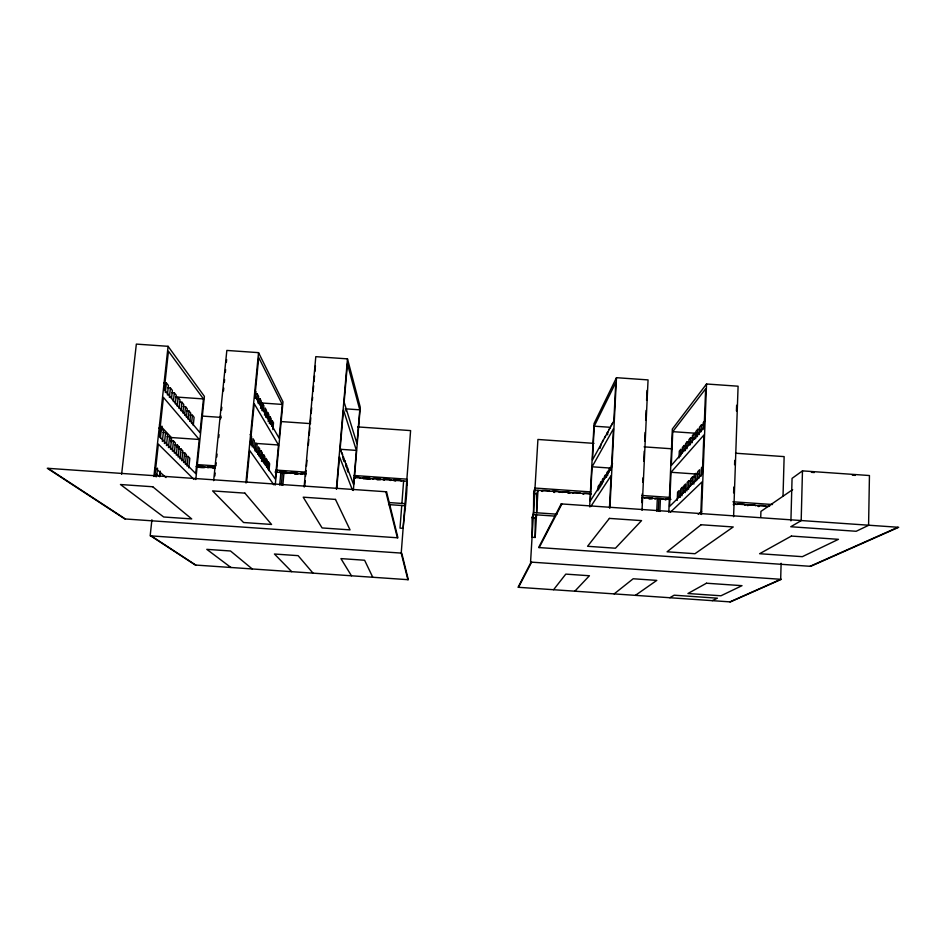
<?xml version="1.0" encoding="UTF-8"?>
<svg xmlns="http://www.w3.org/2000/svg" width="946" height="946" viewBox="0 0 946 946"><rect width="100%" height="100%" fill="white"/><g stroke="black" fill="none" stroke-linecap="round" stroke-linejoin="round"><path stroke-width="1.42" d="M535.176 537.458L535.188 517.959L536.524 514.837L535.176 537.458L532.054 537.245L532.125 517.746L533.532 512.566L533.698 491.553L535.01 488.053L590.718 491.908M802.468 470.872L801.179 520.655L790.75 526.745L856.177 531.274L868.582 525.337L869.445 475.531L802.468 470.872L792.062 478.369L790.915 520.879M781.124 563.26L780.675 579.342L729.934 601.869M783.016 496.402L784.139 456.611L735.491 453.217M760.738 517.249L760.915 511.419L792.653 489.614M733.611 492.89L733.812 487.036M734.581 464.723L734.735 460.383M736.437 410.978L736.638 405.266M733.588 516.705L738.093 386.205L706.532 383.993L672.346 429.023L668.787 512.33M693.82 484.104L694.163 475.27L695.949 473.461L698.455 473.627M695.617 438.719L695.901 431.435L697.699 429.318L700.182 429.496M695.629 481.549L695.949 473.461M697.403 436.65L697.699 429.318M697.427 479.776L697.746 471.628L699.591 469.76L699.271 477.967M699.2 434.569L699.496 427.19L701.341 425.014L703.859 425.192M701.069 431.766L701.341 425.014M701.116 476.145L701.435 467.88L703.327 465.964M702.925 429.614L703.185 422.815L705.077 420.58M700.797 514.056L702.038 481.904L670.324 512.318M701.494 514.482L706.532 383.993M680.363 497.324L680.706 488.952L682.303 487.332L684.668 487.497M682.196 452.921L682.421 447.399L684.029 445.507L686.382 445.672M681.96 495.751L682.303 487.332M683.792 451.065L684.029 445.507M683.615 492.76L683.911 485.7L685.554 484.021L685.2 492.559M685.353 450.592L685.637 443.603L687.281 441.652L689.669 441.817M686.997 448.688L687.281 441.652M686.855 490.939L687.198 482.354L688.889 480.639L691.325 480.805M688.7 445.365L688.936 439.689L690.627 437.691L693.04 437.868M688.546 489.283L688.889 480.639M690.332 444.821L690.627 437.691M690.391 486.078L690.686 478.818L692.413 477.044L694.884 477.222M692.129 442.752L692.413 435.574L694.163 433.505L696.611 433.682M692.129 484.364L692.413 477.044M693.926 439.299L694.163 433.505M671.021 472.279L669.567 506.465L702.346 474.064L703.859 435.077L671.021 472.279L698.68 474.206M672.76 431.66L671.317 465.479L704.155 427.32L705.645 388.794L672.76 431.66L697.379 433.374M677.241 500.387L677.584 492.121L679.145 490.536L678.85 497.466M679.015 457.911L679.299 451.1L680.86 449.255L680.576 456.114M656.76 511.23L657.328 498.577M658.321 511.348L658.877 498.684M659.87 511.455L660.426 498.802M641.849 502.633L642.251 493.871M642.795 482.188L642.996 477.801M643.765 461.293L644.226 451.195M644.699 441.084L645.101 432.428M645.657 420.379L646.118 410.398M646.579 400.406L647.04 390.426M642.027 510.367L648.057 379.902L616.473 377.69L594.053 423.572L589.642 506.843M603.181 481.159L603.335 478.309L602.247 480.024L602.034 484.257M604.269 479.456L604.423 476.595L605.535 474.845L605.381 477.718M607.58 434.77L607.722 431.92L606.599 433.954M606.492 477.328L606.705 472.976L607.852 471.167L607.628 475.554M608.857 472.291L608.999 469.358L610.182 467.49L610.04 470.186M611.163 469.689L611.364 465.621L612.57 463.706M609.484 507.73L611.104 475.578L590.706 506.642M609.91 508.132L616.473 377.69M592.09 466.792L590.292 500.966L611.494 467.738L613.457 428.775L592.09 466.792L611.033 468.116M594.242 426.185L592.456 459.993L613.848 421.017L615.787 382.515L594.242 426.185L610.182 427.296M597.872 490.726L598.085 486.599L599.114 484.979L598.901 489.141M600.083 448.321L601.254 443.709M599.93 487.545L600.142 483.359L601.195 481.691L603.56 481.857M600.982 485.901L601.195 481.691M401.743 505.495L400.004 528.116L403.126 528.329C404.391 511.928 407.537 495.538 406.886 479.161L353.91 475.483M401.896 503.449L403.623 480.982M353.343 490.466L360.272 407.265L347.478 358.865L315.798 356.654L304.127 486.93M343.138 459.508L343.386 456.622L343.847 461.364M345.905 466.78L346.141 463.978L346.804 465.763M347.229 470.28L347.466 467.513L347.88 471.995M356.406 450.402L353.556 484.541L340.158 448.877L343.481 409.949L356.406 450.402L340.335 449.291M359.776 409.831L356.961 443.615L344.143 402.204L347.43 363.737L359.776 409.831L345.243 408.814M336.35 489.165L347.478 358.865M336.752 488.81L339.484 456.705L352.468 490.075M340.205 451.431L340.43 448.735L341.187 450.734M304.624 486.587L305.144 480.745M305.534 476.37L306.066 470.54M306.457 466.153L306.977 460.324M308.325 445.211L308.845 439.441M309.236 435.125L309.874 427.911M310.264 423.583L310.785 417.825M311.163 413.497L311.683 407.726M312.381 399.992L312.629 397.143M313.138 391.443L313.646 385.743M314.037 381.475L314.545 375.775M314.923 371.494L315.432 365.806M275.239 485.05L282.996 401.873L258.542 352.645L226.839 350.434L213.654 480.663M279.697 485.097L280.879 472.456M281.258 485.203L282.428 472.562M282.819 485.31L283.989 472.669M264.182 463.635L264.856 456.587L263.615 454.707L261.202 454.541M268.179 421.538L268.841 414.561L267.635 412.409L265.235 412.243M265.4 465.42L266.062 458.42L267.28 460.241L266.618 467.206M269.374 423.595L270.024 416.666L267.659 416.5M270.686 424.269L271.206 418.759L270.024 416.666M267.813 468.944L268.463 462.026L266.11 461.861M271.833 426.279L272.353 420.804L270.024 420.639M268.983 470.67L269.634 463.8L268.463 462.026M272.862 429.65L273.5 422.838L272.353 420.804M278.491 444.987L275.31 479.114L250.442 442.633L254.226 403.717L278.491 444.987L256.567 443.461M282.275 404.427L279.129 438.199L254.971 395.984L258.707 357.529L282.275 404.427L260.469 402.901M253.729 447.576L254.379 440.801L252.984 438.696L252.192 446.89M258.022 403.126L258.66 396.433L257.312 394.033L254.77 393.855M254.959 450.923L255.739 442.846L257.087 444.892L256.39 452.235M259.417 404.64L259.984 398.786L257.478 398.609M260.599 408.388L261.297 401.128L259.984 398.786M257.714 454.175L258.412 446.879L259.724 448.865L259.038 456.114M261.888 410.635L262.586 403.41L260.115 403.244M263.307 411.427L263.863 405.692L262.586 403.41M260.398 458.101L261.084 450.899L258.636 450.734M264.502 415.152L265.176 408.033L266.417 410.245L265.743 417.316M261.545 461.412L262.361 452.827L261.084 450.899M262.929 461.814L263.615 454.707M267.103 418.026L267.635 412.409M245.901 482.898L258.542 352.645M246.575 482.566L249.685 450.473L273.832 484.801M250.785 444.833L251.589 436.591L250.158 434.427M255.29 398.396L255.952 391.609M256.792 399.425L257.312 394.033M214.86 475.956L215.156 473.035M215.901 465.751L216.196 462.831M216.776 457.001L217.072 454.08M218.751 437.525L219.046 434.652M220.643 418.794L220.938 415.909M221.518 410.15L221.813 407.265M223.469 390.923L223.753 388.073M224.332 382.373L224.616 379.523M225.337 372.405L225.621 369.555M226.342 362.436L226.638 359.586M185.357 464.368L186.386 454.624L184.624 452.756L182.247 452.59M189.874 421.419L190.737 413.154L189.023 411.025L186.646 410.86M187.083 466.13L188.1 456.445L185.759 456.279M191.565 423.453L192.428 415.235L190.087 415.069M188.81 467.88L189.815 458.254L188.1 456.445M193.244 425.475L194.096 417.316L192.428 415.235M199.251 439.476L195.716 473.603L159.188 436.295L163.422 397.391L199.251 439.476L171.451 437.549L159.484 424.837M203.449 398.928L199.961 432.689L164.261 389.657L168.447 351.214L203.449 398.928L175.802 397.001M195.787 479.539L204.395 396.386L168.081 346.319L136.342 344.096L121.62 474.277M174.312 453.146L175.4 443L173.485 440.978L171.001 440.801M179.078 408.447L180 399.839L178.132 397.521L175.66 397.355M176.299 455.156L177.363 445.081L174.915 444.916M181.017 410.777L181.928 402.227L179.492 402.062M178.167 457.06L179.232 447.056L177.363 445.081M182.838 412.964L183.749 404.486L181.928 402.227M179.988 458.916L181.041 448.972L178.628 448.806M184.624 415.117L185.522 406.685L183.122 406.52M181.809 460.761L182.85 450.887L181.041 448.972M186.409 417.245L187.284 408.873L185.522 406.685M183.583 462.57L184.624 452.756M188.148 419.338L189.023 411.025M162.357 441.451L163.552 430.465L161.459 428.266L158.869 428.077M167.395 395.002L168.423 385.495L166.378 382.976L163.8 382.799M159.72 476.772L160.323 471.167M164.403 443.532L165.585 432.618L163.031 432.44M169.393 397.403L170.41 387.966L167.868 387.789M166.437 445.601L167.608 434.77L165.585 432.618M171.522 398.443L172.385 390.414L170.41 387.966M168.435 447.624L169.594 436.863L167.075 436.685M173.378 401.589L174.324 392.815L171.817 392.637M171.001 441.817L171.451 437.549M170.457 449.22L171.557 438.944L169.594 436.863M175.317 403.907L176.252 395.192L174.324 392.815M172.385 451.195L173.485 440.978M177.198 406.189L178.132 397.521M153.891 476.524L168.081 346.319M154.848 476.205L158.337 444.123L193.954 479.421M156.185 476.879L156.48 474.088L158.621 475.956M160.406 437.939L161.459 428.266M165.349 392.543L166.378 382.976M151.904 519.78L150.166 535.826L401.731 553.126L408.317 579.709L195.325 565.034L150.58 535.791M156.752 475.152L157.521 468.14M161.6 430.501L162.073 426.22M159.318 475.755L160.276 473.106M536.63 493.765L537.99 490.3L536.642 512.791L536.63 493.765L533.579 493.552L534.88 490.087L591.025 493.978M531.12 562.054L518.077 587.277L730.383 601.904L781.325 579.33L530.564 562.078L537.919 439.464L593.946 443.367M518.514 587.312L531.605 562.149M539.196 547.58L561.841 504.064M602.295 441.817L603.347 439.89M604.423 437.939L605.511 435.952M608.917 429.744L610.064 427.651M611.222 425.534L612.405 423.37M553.576 589.725L565.791 574.116L589.417 575.747L574.825 591.191M698.195 514.317L701.542 511.49M699.673 513.477L701.565 511.881M614.155 593.899L633.181 578.763L656.796 580.395L635.381 595.365M669.815 597.73L674.167 595.2L717.423 598.191L712.255 600.651M810.072 566.299L897.766 527.36M201.711 416.039L220.832 417.375M281.151 421.573L310.572 423.619M357.647 426.906L410.599 430.596L401.222 553.15L407.88 579.685M644.084 446.855L672.086 448.806M811.42 472.338L814.34 472.539M852.346 475.188L855.255 475.389M176.796 446.879L179.232 447.056M197.927 464.652L215.582 465.881M275.913 470.067L305.345 472.113M642.027 495.479L669.886 497.407M732.925 501.782L772.504 504.525M196.141 466.579L215.132 467.892M275.026 472.054L305.865 474.194M354.017 477.529L406.733 481.195L407.288 484.801M642.594 497.561L670.726 499.512M734.001 503.899L769.311 506.358M388.723 502.539L405.006 503.662M533.532 512.566L557.076 514.198M388.57 504.585L404.853 505.72L405.444 508.972M555.503 516.149L533.414 514.624L532.125 517.746L535.188 517.959M48.211 468.459L125.38 518.976M151.206 535.897L195.775 565.069M230.942 567.494L206.796 549.354L230.505 550.986L252.263 568.96M155.262 467.915L165.988 477.553M291.723 571.68L274.423 554.013L298.12 555.657L313.02 573.146M351.474 575.795L340.927 558.601L364.612 560.245L372.759 577.261M341.908 452.685L342.641 454.624M344.782 460.347L345.467 462.18M345.609 409.204L346.307 411.439M385.862 491.861L397.367 537.777M215.25 468.187A4.186 0.71 5.7 0 1 213.134 468.376M208.167 467.726A4.186 0.71 5.7 0 1 208.995 466.745A4.186 0.71 5.7 0 1 215.061 467.62M279.933 472.539A4.151 0.71 5.3 0 1 283.493 471.853A4.151 0.71 5.3 0 1 287.69 473.154A4.151 0.71 5.3 0 1 281.258 472.941M301.892 474.372A4.151 0.71 5.1 0 1 300.84 473.355A4.151 0.71 5.1 0 1 306.007 473.508M290.812 473.461A4.151 0.71 5.2 0 1 292.137 472.503A4.151 0.71 5.2 0 1 298.014 473.438A4.151 0.71 5.2 0 1 294.632 474.064M197.217 466.792A4.198 0.71 5.8 0 1 200.469 466.094A4.198 0.71 5.8 0 1 205.022 467.419A4.198 0.71 5.8 0 1 198.648 467.206M373.386 479.196A4.127 0.71 4.6 0 1 375.065 478.262A4.127 0.71 4.6 0 1 380.753 479.184A4.127 0.71 4.6 0 1 377.087 479.788M384.419 480.107A4.127 0.71 4.5 0 1 384.005 479.054A4.127 0.71 4.5 0 1 389.811 479.433A4.127 0.71 4.5 0 1 390.201 480.473M395.617 480.994A4.127 0.71 4.4 0 1 393.761 479.882A4.127 0.71 4.4 0 1 399.271 479.977A4.127 0.71 4.4 0 1 401.116 481.076M354.679 476.831A4.127 0.71 4.7 0 1 359.137 477.375A4.127 0.71 4.7 0 1 359.835 478.215M355.412 478.262A4.127 0.71 4.7 0 1 354.383 478.132M275.854 471.522A4.162 0.71 5.3 0 1 277.237 472.48M542.578 491.435A4.115 0.71 3.4 0 1 544.198 490.383A4.115 0.71 3.4 0 1 549.697 491.4M551.991 491.412A4.115 0.71 3.3 0 1 557.655 491.293A4.115 0.71 3.3 0 1 559.334 492.428M554.64 492.452A4.115 0.71 3.3 0 1 553.67 492.322M562.172 492.488A4.115 0.71 3.2 0 1 565.01 491.814A4.115 0.71 3.2 0 1 570.012 492.499A4.115 0.71 3.2 0 1 568.038 493.292M572.815 493.386A4.115 0.71 3.1 0 1 575.18 492.523A4.115 0.71 3.1 0 1 580.525 493.351M583.682 494.285A4.115 0.71 3.1 0 1 585.006 493.256A4.115 0.71 3.1 0 1 590.836 494.06M642.05 497.442A4.139 0.71 2.7 0 1 642.109 497.986M644.439 498.01A4.139 0.71 2.6 0 1 648.66 497.572A4.139 0.71 2.6 0 1 652.681 498.412A4.139 0.71 2.6 0 1 649.145 499.003M655.034 499.098A4.139 0.71 2.6 0 1 658.818 498.282A4.139 0.71 2.6 0 1 662.673 499.417M665.854 499.996A4.151 0.71 2.5 0 1 665.842 499.133A4.151 0.71 2.5 0 1 670.714 499.11M733.517 503.544A4.174 0.698 2.1 0 1 733.221 504.644M736.958 504.608A4.174 0.698 2 0 1 741.877 504.029A4.174 0.698 2 0 1 744.892 505.129M747.943 505.684A4.186 0.698 1.9 0 1 750.556 504.703A4.186 0.698 1.9 0 1 755.511 505.672M757.912 505.696A4.186 0.698 1.9 0 1 763.528 505.554A4.186 0.698 1.9 0 1 765.432 506.548M758.928 506.559A4.186 0.698 1.9 0 1 758.207 506.406M767.845 506.571A4.198 0.698 1.8 0 1 769.642 506.181M561.191 503.899L538.629 547.533L810.639 566.335L898.7 527.3L561.191 503.899M609.39 518.396L587.561 546.291L615.456 548.219L641.554 520.619L609.39 518.396M701.092 524.746L667.096 551.79L694.967 553.717L733.233 526.969L701.092 524.746M706.473 583.221L687.943 593.509L720.958 595.779L742.007 585.669L706.473 583.221M791.4 536.063L759.603 553.717L802.338 556.674L838.452 539.326L791.4 536.063M386.547 491.79L47.3 468.27L124.801 518.94L397.935 537.813L386.547 491.79M152.779 486.764L120.461 484.518L163.693 516.989L191.707 518.928L152.779 486.764M244.908 493.138L212.614 490.903L243.571 522.511L271.561 524.451L244.908 493.138M335.475 499.417L303.205 497.182L322.089 527.939L350.055 529.878L335.475 499.417M363.772 478.664A4.127 0.71 4.7 0 0 370.489 478.782A4.127 0.71 4.7 0 0 365.061 477.553A4.127 0.71 4.7 0 0 363.772 478.664"/></g></svg>
